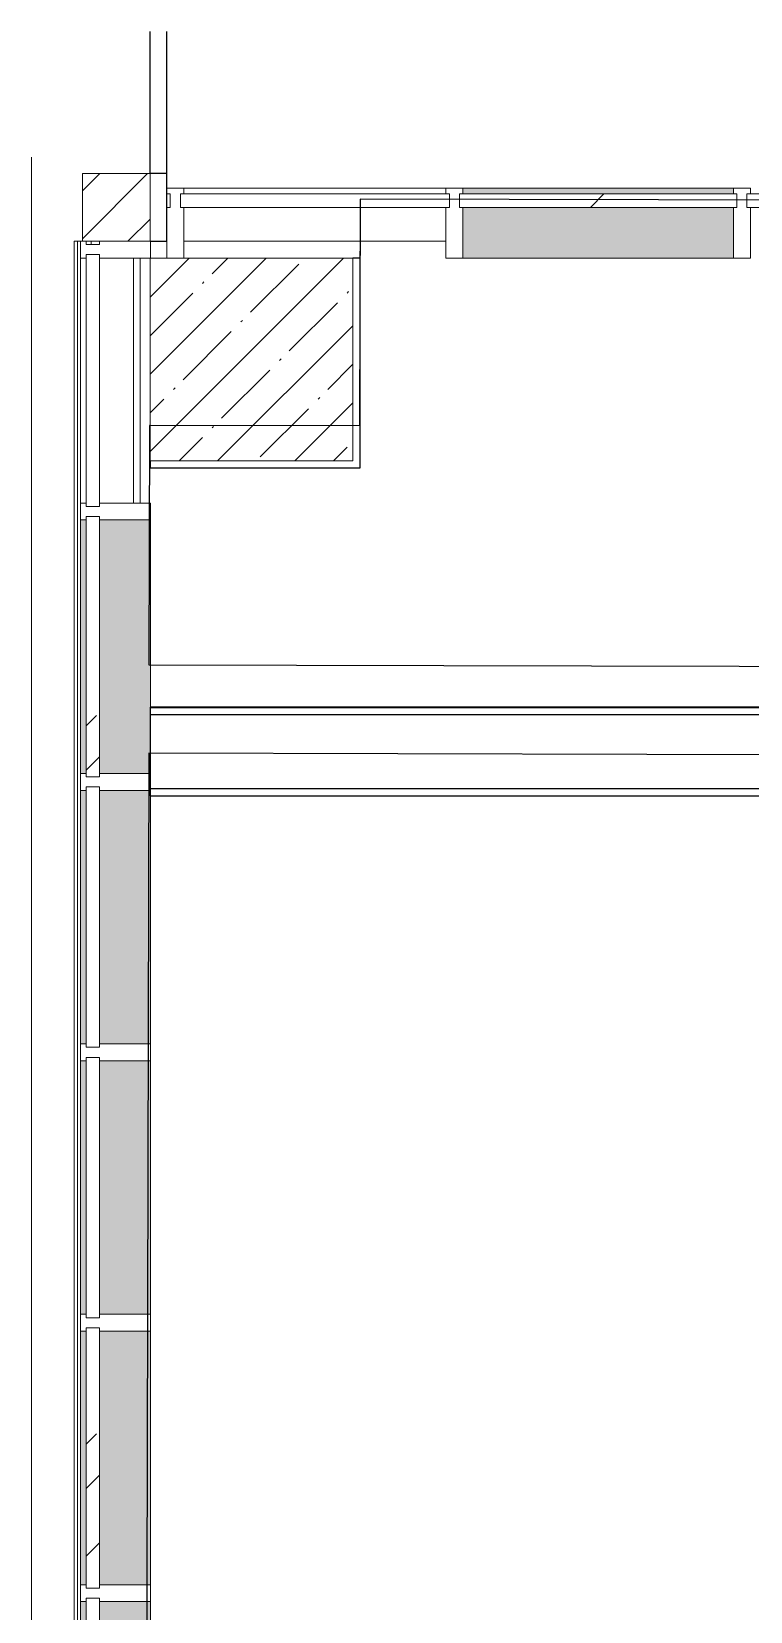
# Model space of a CAD drawing. Header units: millimetres. Extents: x -625 to 415037, y -3642 to 102118.
# Drawn here: x 3775 to 5900, y 22960 to 27634 of the extents above; entities that cross this region are included whole.
import ezdxf

# ---------------------------------------------------------------- set-up
doc = ezdxf.new("R2010")
doc.units = ezdxf.units.MM
for name, color, linetype, lineweight in [('A-GLAZ-CURT-1', 7, 'Continuous', 5), ('A-GLAZ-CURT-2', 7, 'Continuous', 20), ('A-GLAZ-CWMG', 7, 'Continuous', 9), ('A-GLAZ-CWMG-1', 7, 'Continuous', 20), ('S-COLS-1', 7, 'Continuous', 5), ('Оси', 7, 'Continuous', 9)]:
    doc.layers.add(name, color=color, linetype=linetype, lineweight=lineweight)

# ---------------------------------------------------------------- blocks, each defined once
blk = doc.blocks.new('Системная панель - Стекло - 40мм-23999081-Объем проектирования 1 этажа')
at = {"layer": 'A-GLAZ-CURT-2'}
for p, q in [((372.5, 40), (-372.5, 40)), ((-372.5, 40), (-372.5, 0)), ((-372.5, 0), (372.5, 0)), ((372.5, 0), (372.5, 40))]:
    blk.add_line(p, q, dxfattribs=at)
blk = doc.blocks.new('Системная панель - Стекло - 40мм-23998914-Объем проектирования 1 этажа')
at = {"layer": 'A-GLAZ-CURT-1'}
h = blk.add_hatch(dxfattribs=at)
h.set_pattern_fill('FP_53', color=256, style=0, pattern_type=2)
h.set_pattern_definition([(135, (23350.1, -4071.1), (-565.685, -565.685), [400, -1200]), (135, (23550.1, -4471.1), (-565.685, -565.685), [1200, -400]), (135, (23750.1, -3671.1), (-565.685, -565.685), [400, -1200])])
h.paths.add_polyline_path([(385, 15), (385, 40), (-385, 38.9), (-385, 0), (385, 0)])
at = {"layer": 'A-GLAZ-CURT-2'}
for p, q in [((385, 40), (-385, 40)), ((-385, 40), (-385, 0)), ((-385, 0), (385, 0)), ((385, 0), (385, 40))]:
    blk.add_line(p, q, dxfattribs=at)
blk = doc.blocks.new('Прямоугольный импост - Импост структурный с накладкой - 160мм-22858573-Объем проектирования 1 этажа')
at = {"layer": 'A-GLAZ-CWMG'}
for p, q in [((3854.1, 26375.1), (3854.1, 27100.1)), ((4011.1, 26375.1), (4011.1, 27100.1))]:
    blk.add_line(p, q, dxfattribs=at)
blk = doc.blocks.new('Прямоугольный импост - Импост структурный с накладкой - 190мм-23186010-Объем проектирования 1 этажа')
at = {"layer": 'A-GLAZ-CWMG'}
for points in [[(3871.1, 23175.1), (3871.1, 23925.1), (3854.1, 23925.1), (3854.1, 23175.1), (3861.1, 23175.1)], [(4006.1, 23175.1), (4061.1, 23175.1), (4060, 23925.1), (3911.1, 23925.1), (3911.1, 23175.1)]]:
    blk.add_hatch(color=256, dxfattribs=at).paths.add_polyline_path(points)
for p, q in [((3854.1, 23175.1), (3854.1, 23925.1)), ((4061.1, 23175.1), (4061.1, 23925.1))]:
    blk.add_line(p, q, dxfattribs=at)
blk = doc.blocks.new('Прямоугольный импост - Импост структурный с накладкой - 190мм-22862231-Объем проектирования 1 этажа')
at = {"layer": 'A-GLAZ-CWMG-1'}
for p, q in [((0, 17), (-50, 17)), ((-50, 17), (-50, 0)), ((-50, 0), (-40, 0)), ((-40, 0), (-40, -40)), ((-10, -40), (-10, 0)), ((-10, 0), (-0.1, 0)), ((0, 11.1), (0, 17)), ((-40, -40), (-50, -40)), ((-50, -40), (-50, -190)), ((-0.1, -40), (-10, -40)), ((-50, -190), (0, -190))]:
    blk.add_line(p, q, dxfattribs=at)
blk = doc.blocks.new('Прямоугольный импост - Импост структурный с накладкой - 190мм-22862219-Объем проектирования 1 этажа')
at = {"layer": 'A-GLAZ-CWMG-1'}
for p, q in [((-25, 0), (-25, 17)), ((-25, 17), (25, 17)), ((-15, 0), (-25, 0)), ((-15, -40), (-15, 0)), ((25, 0), (15, 0)), ((15, 0), (15, -40)), ((25, 17), (25, 0)), ((-25, -190), (-25, -40)), ((-25, -40), (-15, -40)), ((15, -40), (25, -40)), ((25, -40), (25, -190)), ((25, -190), (-25, -190))]:
    blk.add_line(p, q, dxfattribs=at)
blk = doc.blocks.new('Системная панель - Стекло - 40мм-V30-Объем проектирования 1 этажа')
at = {"layer": 'A-GLAZ-CURT-2'}
for p, q in [((385, 40), (-385, 40)), ((-385, 40), (-385, 0)), ((-385, 0), (385, 0)), ((385, 0), (385, 40))]:
    blk.add_line(p, q, dxfattribs=at)
blk = doc.blocks.new('Системная панель - Стекло - 40мм-V31-Объем проектирования 1 этажа')
at = {"layer": 'A-GLAZ-CURT-2'}
for p, q in [((385, 40), (-385, 40)), ((-385, 40), (-385, 0)), ((-385, 0), (385, 0)), ((385, 0), (385, 40))]:
    blk.add_line(p, q, dxfattribs=at)
blk = doc.blocks.new('Системная панель - Стекло - 40мм-22856066-Объем проектирования 1 этажа')
at = {"layer": 'A-GLAZ-CURT-2'}
for p, q in [((397.5, 0), (-397.5, 0)), ((-397.5, 0), (-397.5, -40)), ((397.5, -40), (397.5, 0)), ((-397.5, -40), (397.5, -40))]:
    blk.add_line(p, q, dxfattribs=at)
blk = doc.blocks.new('Прямоугольный импост - Импост структурный с накладкой - 160мм-22794257-Объем проектирования 1 этажа')
at = {"layer": 'A-GLAZ-CWMG'}
for p, q in [((4935, 27307), (4160, 27307)), ((4935, 27150), (4160, 27150))]:
    blk.add_line(p, q, dxfattribs=at)
blk = doc.blocks.new('Прямоугольный импост - Импост структурный с накладкой - 190мм-20153675-Объем проектирования 1 этажа')
at = {"layer": 'A-GLAZ-CWMG-1'}
for p, q in [((-50, 190), (-50, 40)), ((0, 40), (0, 190)), ((-50, 40), (-40, 40)), ((-40, 0), (-50, 0)), ((-50, 0), (-50, -17)), ((-40, 40), (-40, 0)), ((-10, 0), (-10, 40)), ((-10, 40), (0, 40)), ((0, 0), (-10, 0)), ((0, -17), (0, 0)), ((-50, -17), (0, -17))]:
    blk.add_line(p, q, dxfattribs=at)
blk = doc.blocks.new('Системная панель - Стекло - 40мм-V57-Объем проектирования 1 этажа')
at = {"layer": 'A-GLAZ-CURT-2'}
for p, q in [((385, 40), (-385, 40)), ((-385, 40), (-385, 0)), ((-385, 0), (385, 0)), ((385, 0), (385, 40))]:
    blk.add_line(p, q, dxfattribs=at)
blk = doc.blocks.new('Прямоугольный импост - Импост структурный с накладкой - 190мм-V58-Объем проектирования 1 этажа')
at = {"layer": 'A-GLAZ-CWMG'}
for points in [[(3871.1, 24775.1), (3871.1, 25525.1), (3854.1, 25525.1), (3854.1, 24775.1), (3861.1, 24775.1)], [(4006.1, 24775.1), (4061.1, 24775.1), (4060, 25525.1), (3911.1, 25525.1), (3911.1, 24775.1)]]:
    blk.add_hatch(color=256, dxfattribs=at).paths.add_polyline_path(points)
for p, q in [((3854.1, 24775.1), (3854.1, 25525.1)), ((4061.1, 24775.1), (4061.1, 25510))]:
    blk.add_line(p, q, dxfattribs=at)
blk = doc.blocks.new('Системная панель - Стекло - 40мм-V107-Объем проектирования 1 этажа')
at = {"layer": 'A-GLAZ-CURT-1'}
h = blk.add_hatch(dxfattribs=at)
h.set_pattern_fill('FP_127', color=256, style=0, pattern_type=2)
h.set_pattern_definition([(45, (-5585, -27090), (-565.685, 565.685), [400, -1200]), (45, (-5985, -27290), (-565.685, 565.685), [1200, -400]), (45, (-5185, -27490), (-565.685, 565.685), [400, -1200])])
h.paths.add_polyline_path([(-410, -40), (410, -40), (410, 0), (-410, 0)])
at = {"layer": 'A-GLAZ-CURT-2'}
for p, q in [((410, 0), (-410, 0)), ((-410, 0), (-410, -40)), ((-410, -40), (410, -40)), ((410, -40), (410, 0))]:
    blk.add_line(p, q, dxfattribs=at)
blk = doc.blocks.new('Прямоугольный импост - Импост структурный с накладкой - 190мм-V62-Объем проектирования 1 этажа')
at = {"layer": 'A-GLAZ-CWMG'}
for points in [[(7929.4, 27290), (8335, 27290), (8335, 27307), (7535, 27307), (7535, 27290)], [(7929.4, 27100), (8335, 27100), (8335, 27250), (7535, 27250), (7535, 27100)]]:
    blk.add_hatch(color=256, dxfattribs=at).paths.add_polyline_path(points)
for p, q in [((8335, 27307), (7535, 27307)), ((8335, 27100), (7535, 27100))]:
    blk.add_line(p, q, dxfattribs=at)
blk = doc.blocks.new('Прямоугольный импост - Импост структурный с накладкой - 190мм-20153693-Объем проектирования 1 этажа')
at = {"layer": 'A-GLAZ-CWMG-1'}
for p, q in [((-25, 40), (-25, 190)), ((-25, 190), (25, 190)), ((25, 190), (25, 40)), ((-15, 40), (-25, 40)), ((-25, -17), (-25, 0)), ((-25, 0), (-15, 0)), ((-15, 0), (-15, 40)), ((15, 40), (15, 0)), ((25, 40), (15, 40)), ((15, 0), (25, 0)), ((25, 0), (25, -17)), ((25, -17), (-25, -17))]:
    blk.add_line(p, q, dxfattribs=at)
blk = doc.blocks.new('BSC_Колонна _Прямоугольная - 200х200-22401950-Объем проектирования 1 этажа')
at = {"layer": 'S-COLS-1'}
h = blk.add_hatch(dxfattribs=at)
h.set_pattern_fill('FP_140', color=256, style=0, pattern_type=2)
h.set_pattern_definition([(45, (-3960, -27250), (-70.71068, 70.71068), [])])
h.paths.add_polyline_path([(46.1, -100), (100, -100), (100, 100), (-100, 100), (-98.9, -100), (-50, -100)])
for p, q in [((100, 100), (-100, 100)), ((-100, 100), (-100, -100)), ((100, -100), (100, 100)), ((-100, -100), (100, -100))]:
    blk.add_line(p, q, dxfattribs=at)
blk = doc.blocks.new('Системная панель - Стекло - 40мм-V138-Объем проектирования 1 этажа')
at = {"layer": 'A-GLAZ-CURT-1'}
h = blk.add_hatch(dxfattribs=at)
h.set_pattern_fill('FP_141', color=256, style=0, pattern_type=2)
h.set_pattern_definition([(45, (-6435, -27090), (-565.685, 565.685), [400, -1200]), (45, (-6835, -27290), (-565.685, 565.685), [1200, -400]), (45, (-6035, -27490), (-565.685, 565.685), [400, -1200])])
h.paths.add_polyline_path([(-368.6, -40), (410, -40), (410, 0), (-410, 0), (-410, -40), (-400, -40)])
at = {"layer": 'A-GLAZ-CURT-2'}
for p, q in [((410, 0), (-410, 0)), ((-410, 0), (-410, -40)), ((-410, -40), (410, -40)), ((410, -40), (410, 0))]:
    blk.add_line(p, q, dxfattribs=at)
blk = doc.blocks.new('Системная панель - Стекло - 40мм-V139-Объем проектирования 1 этажа')
at = {"layer": 'A-GLAZ-CURT-1'}
h = blk.add_hatch(dxfattribs=at)
h.set_pattern_fill('FP_142', color=256, style=0, pattern_type=2)
h.set_pattern_definition([(135, (25750.1, -4071.1), (-565.685, -565.685), [400, -1200]), (135, (25950.1, -4471.1), (-565.685, -565.685), [1200, -400]), (135, (26150.1, -3671.1), (-565.685, -565.685), [400, -1200])])
h.paths.add_polyline_path([(385, 15), (385, 40), (-385, 38.9), (-385, 0), (385, 0)])
at = {"layer": 'A-GLAZ-CURT-2'}
for p, q in [((385, 40), (-385, 40)), ((-385, 40), (-385, 0)), ((-385, 0), (385, 0)), ((385, 0), (385, 40))]:
    blk.add_line(p, q, dxfattribs=at)
blk = doc.blocks.new('Прямоугольный импост - Импост структурный с накладкой - 190мм-V140-Объем проектирования 1 этажа')
at = {"layer": 'A-GLAZ-CWMG'}
for points in [[(3861.1, 25575.1), (3871.1, 25575.1), (3871.1, 26325.1), (3854.1, 26325.1), (3854.1, 25575.1)], [(3911.1, 25575.1), (4060, 25575.1), (4060, 26325.1), (3911.1, 26325.1), (3911.1, 25750)]]:
    blk.add_hatch(color=256, dxfattribs=at).paths.add_polyline_path(points)
for p, q in [((3854.1, 25575.1), (3854.1, 26325.1)), ((4061.1, 25770), (4061.1, 26325.1))]:
    blk.add_line(p, q, dxfattribs=at)
blk = doc.blocks.new('BSC_Колонна _Прямоугольная - 600х600-V147-Объем проектирования 1 этажа')
at = {"layer": 'S-COLS-1'}
h = blk.add_hatch(dxfattribs=at)
h.set_pattern_fill('FP_152', color=256, style=0, pattern_type=2)
h.set_pattern_definition([(45, (-4360, -26800), (-114.0493, 114.0493), []), (45, (-4245.95, -26800), (-114.0493, 114.0493), [201.613, -40.323, 6.706, -33.617])])
h.paths.add_polyline_path([(-40.9, -300), (300, -300), (300, 300), (-300, 300), (-300, -300)])
for p, q in [((300, 300), (-300, 300)), ((-300, 300), (-300, -300)), ((300, -300), (300, 300)), ((-300, -300), (300, -300))]:
    blk.add_line(p, q, dxfattribs=at)
blk = doc.blocks.new('Прямоугольный импост - Импост структурный с накладкой - 170мм-23186685-Объем проектирования 1 этажа')
at = {"layer": 'A-GLAZ-CWMG'}
for p, q in [((3836.1, 27150.1), (3846.1, 27150.1)), ((3836.1, 20672.1), (3836.1, 27150.1)), ((3846.1, 27150.1), (3854.1, 27150.1)), ((3846.1, 20672.1), (3846.1, 27150.1)), ((3886.1, 27140.1), (3886.1, 27150))]:
    blk.add_line(p, q, dxfattribs=at)
blk = doc.blocks.new('Прямоугольный импост - Импост структурный с накладкой - 170мм-23186686-Объем проектирования 1 этажа')
at = {"layer": 'A-GLAZ-CWMG'}
blk.add_line((4031.1, 27100.1), (4031.1, 26375.1), dxfattribs=at)

msp = doc.modelspace()

# ---------------------------------------------------------------- linework, layer by layer
for p, q in [((4124.7, 27213.9), (4124.7, 27633.9)), ((4174.7, 27213.9), (4174.7, 27633.9)), ((4174.7, 27213.9), (4124.7, 27213.9)), ((4174.7, 27013.9), (4174.7, 27213.9)), ((4124.7, 27013.9), (4174.7, 27013.9)), ((4744.7, 26984.4), (4744.7, 26342.9)), ((4745.7, 26984.4), (4744.7, 26984.4)), ((4745.7, 26342.9), (4745.7, 26984.4)), ((4744.7, 26963.9), (4724.7, 26963.9)), ((4124.7, 26363.9), (4124.7, 26343.9)), ((4124.7, 26342.9), (4745.7, 26342.9)), ((4745.7, 26343.9), (4744.7, 26343.9)), ((9795.7, 25634.9), (4124.7, 25634.9)), ((4124.7, 25634.9), (4124.7, 25633.9)), ((4124.7, 25633.9), (4124.7, 25373.9)), ((4124.7, 25633.9), (9794.7, 25633.9)), ((4124.7, 25613.9), (9774.7, 25613.9)), ((9774.7, 25393.9), (4124.7, 25393.9)), ((4124.7, 25373.9), (4124.7, 25372.9)), ((4125.8, 25373.9), (4124.7, 25373.9)), ((4124.7, 25372.9), (6333.7, 25372.9))]:
    msp.add_line(p, q)
at = {"flags": 128}
msp.add_lwpolyline([(13524.9, 27117.8), (9795.7, 27126.6), (9794.1, 26455.6), (9152.1, 26457.1), (9153.7, 27128.1), (4745.7, 27138.4), (4744.1, 26467.4), (4123.1, 26468.9), (4121.5, 25760.9), (9792.4, 25747.6), (9789, 24275.6), (9189, 24277), (9184.1, 22199), (9784.1, 22197.6), (9780.7, 20726.1), (10002, 20608.7), (9998.8, 19275.3)], dxfattribs=at)
msp.add_lwpolyline([(4112, 21709.9), (3923.1, 21710.3), (3920.8, 20760.3), (6619.7, 20754), (8938.7, 20748.5), (8944.2, 23097.5), (6324.2, 23103.7), (6329.8, 25493.7), (4120.8, 25498.9), (4113.1, 22210.9), (4734.1, 22209.4), (4732.6, 21567.4), (4111.6, 21568.9)], close=True, dxfattribs=at)
at = {"layer": 'Оси'}
msp.add_line((3774.7, 22262), (3774.7, 27262), dxfattribs=at)

# ---------------------------------------------------------------- block references
for name, p in [('BSC_Колонна _Прямоугольная - 200х200-22401950-Объем проектирования 1 этажа', (4024.7, 27113.9)), ('Прямоугольный импост - Импост структурный с накладкой - 160мм-22794257-Объем проектирования 1 этажа', (64.7, -136.1)), ('Прямоугольный импост - Импост структурный с накладкой - 190мм-V62-Объем проектирования 1 этажа', (-2485.3, -136.1)), ('Системная панель - Стекло - 40мм-22856066-Объем проектирования 1 этажа', (4612.2, 27153.9)), ('Системная панель - Стекло - 40мм-V107-Объем проектирования 1 этажа', (5449.7, 27153.9)), ('Системная панель - Стекло - 40мм-V138-Объем проектирования 1 этажа', (6299.7, 27153.9)), ('Прямоугольный импост - Импост структурный с накладкой - 170мм-23186685-Объем проектирования 1 этажа', (64.7, -136.1)), ('Прямоугольный импост - Импост структурный с накладкой - 160мм-22858573-Объем проектирования 1 этажа', (64.7, -136.1)), ('Прямоугольный импост - Импост структурный с накладкой - 170мм-23186686-Объем проектирования 1 этажа', (64.7, -136.1)), ('BSC_Колонна _Прямоугольная - 600х600-V147-Объем проектирования 1 этажа', (4424.7, 26663.9)), ('Прямоугольный импост - Импост структурный с накладкой - 190мм-V140-Объем проектирования 1 этажа', (64.7, -136.1)), ('Прямоугольный импост - Импост структурный с накладкой - 190мм-V58-Объем проектирования 1 этажа', (64.7, -136.1)), ('Прямоугольный импост - Импост структурный с накладкой - 190мм-23186010-Объем проектирования 1 этажа', (64.7, 663.9)), ('Прямоугольный импост - Импост структурный с накладкой - 190мм-23186010-Объем проектирования 1 этажа', (64.7, -136.1)), ('Прямоугольный импост - Импост структурный с накладкой - 190мм-23186010-Объем проектирования 1 этажа', (64.7, -936.1))]:
    msp.add_blockref(name, p)
for name, p, rotation in [('Прямоугольный импост - Импост структурный с накладкой - 190мм-20153675-Объем проектирования 1 этажа', (4174.7, 27153.9), 180), ('Прямоугольный импост - Импост структурный с накладкой - 190мм-22862231-Объем проектирования 1 этажа', (3935.8, 27014.1), 89.99999999999991), ('Системная панель - Стекло - 40мм-23999081-Объем проектирования 1 этажа', (3935.8, 26601.6), 269.9999999999999), ('Системная панель - Стекло - 40мм-V139-Объем проектирования 1 этажа', (3935.8, 25814.1), 269.9999999999999), ('Системная панель - Стекло - 40мм-V57-Объем проектирования 1 этажа', (3935.8, 25014.1), 269.9999999999999), ('Системная панель - Стекло - 40мм-V31-Объем проектирования 1 этажа', (3935.8, 24214.1), 269.9999999999999), ('Системная панель - Стекло - 40мм-23998914-Объем проектирования 1 этажа', (3935.8, 23414.1), 269.9999999999999), ('Системная панель - Стекло - 40мм-V30-Объем проектирования 1 этажа', (3935.8, 22614.1), 269.9999999999999)]:
    msp.add_blockref(name, p, dxfattribs=dict(rotation=rotation))
at = {"extrusion": (0, 0, -1)}
for name, p, rotation in [('Прямоугольный импост - Импост структурный с накладкой - 190мм-20153693-Объем проектирования 1 этажа', (-5024.7, 27153.9), 180), ('Прямоугольный импост - Импост структурный с накладкой - 190мм-20153693-Объем проектирования 1 этажа', (-5874.7, 27153.9), 180), ('Прямоугольный импост - Импост структурный с накладкой - 190мм-22862219-Объем проектирования 1 этажа', (-3935.8, 26214.1), 270.0000000000001), ('Прямоугольный импост - Импост структурный с накладкой - 190мм-22862219-Объем проектирования 1 этажа', (-3935.8, 25414.1), 270.0000000000001), ('Прямоугольный импост - Импост структурный с накладкой - 190мм-22862219-Объем проектирования 1 этажа', (-3935.8, 24614.1), 270.0000000000001), ('Прямоугольный импост - Импост структурный с накладкой - 190мм-22862219-Объем проектирования 1 этажа', (-3935.8, 23814.1), 270.0000000000001), ('Прямоугольный импост - Импост структурный с накладкой - 190мм-22862219-Объем проектирования 1 этажа', (-3935.8, 23014.1), 270.0000000000001)]:
    msp.add_blockref(name, p, dxfattribs=dict(at, rotation=rotation))

doc.saveas('drawing.dxf')
